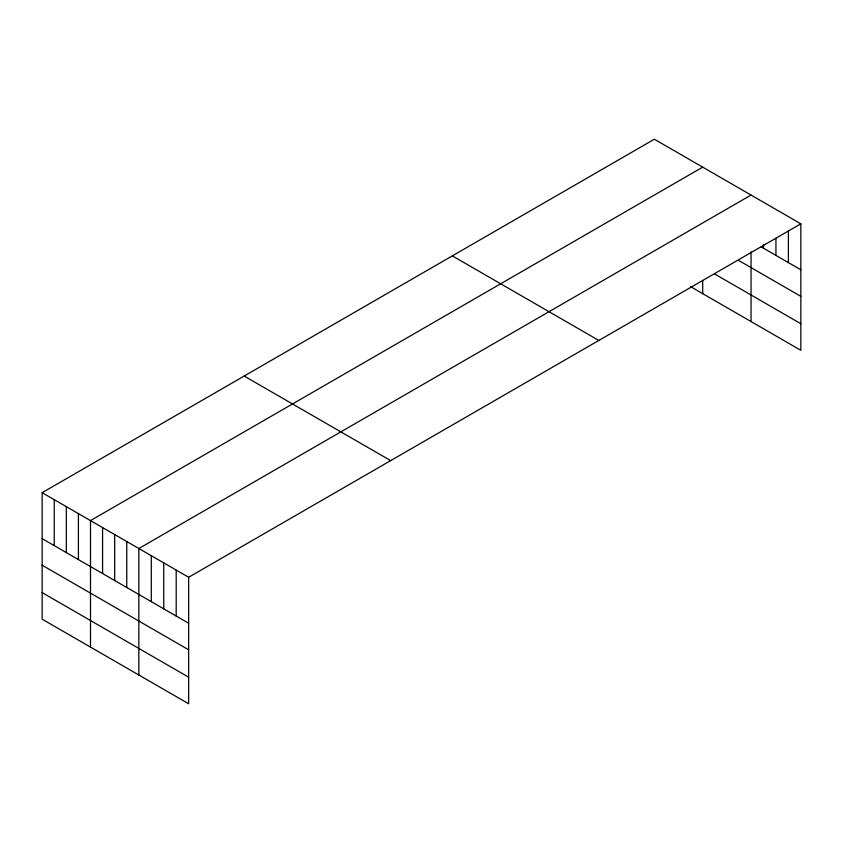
<?xml version="1.0" encoding="UTF-8"?>
<svg xmlns="http://www.w3.org/2000/svg" width="843" height="843" viewBox="0 0 843 843"><rect width="100%" height="100%" fill="white"/><g stroke="black" fill="none" stroke-linecap="round" stroke-linejoin="round"><path stroke-width="1.26" d="M800.85 223.816L188.653 577.265L188.653 703.768L42.15 619.183L42.15 492.691L654.347 139.232L800.85 223.816L800.85 350.309L690.607 286.662M751.039 251.888L751.039 321.552M702.693 167.146L90.496 520.595L90.496 647.097M751.039 195.06L138.842 548.508L138.842 675.011M761.229 246.904L800.85 269.781M738.953 260.624L800.85 296.357M714.78 274.049L800.85 323.733M452.322 255.872L598.825 340.456M244.175 376.052L390.678 460.626M42.15 492.691L188.653 577.265M42.15 538.645L188.653 623.23M42.15 565.221L188.653 649.805M42.15 592.608L188.653 677.192M788.395 231.077L788.395 262.594M775.95 238.327L775.95 255.397M763.495 244.27L763.495 248.211M702.693 280.361L702.693 293.649M176.198 570.079L176.198 616.043M163.742 562.892L163.742 608.846M151.297 555.695L151.297 601.66M126.756 541.533L126.756 587.497M114.669 534.557L114.669 580.511M102.583 527.581L102.583 573.535M78.41 513.619L78.41 559.583M66.323 506.643L66.323 552.608M54.237 499.667L54.237 545.621"/></g></svg>
